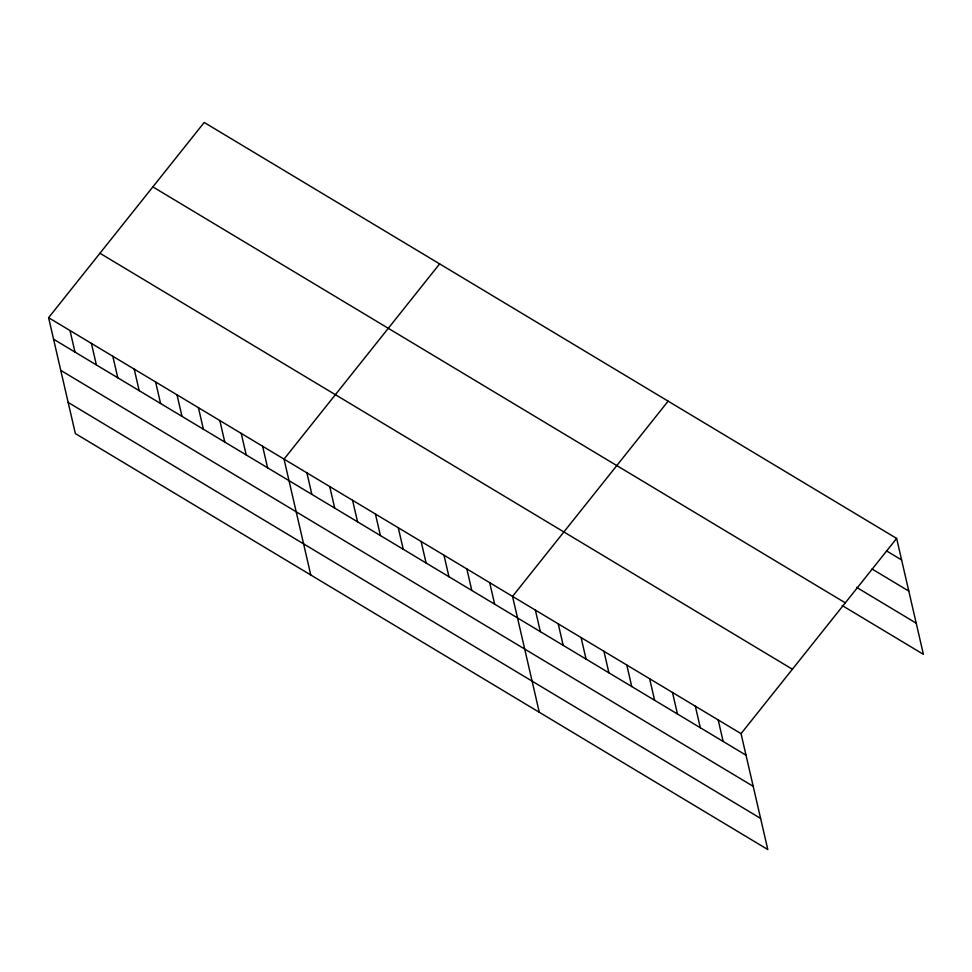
<?xml version="1.0" encoding="UTF-8"?>
<svg xmlns="http://www.w3.org/2000/svg" width="972" height="972" viewBox="0 0 972 972"><rect width="100%" height="100%" fill="white"/><g stroke="black" fill="none" stroke-linecap="round" stroke-linejoin="round"><path stroke-width="1.46" d="M48.6 317.686L741.041 733.653L767.795 849.54L75.354 433.573L48.6 317.686L204.205 122.46L896.646 538.427L923.4 654.314L842.153 605.507M439.636 263.886L284.031 459.112L310.785 575.011M668.141 401.157L512.536 596.383L539.29 712.269M741.041 733.653L896.646 538.427M886.379 550.808L901.615 559.957M871.993 568.985L908.808 591.098M856.551 587.331L916.207 623.173M152.859 186.879L845.3 602.847M99.946 253.255L792.387 669.222M53.569 339.216L746.01 755.183M60.762 370.356L753.203 786.324M68.162 402.432L760.602 818.4M718.187 719.924L723.156 741.454M695.332 706.194L700.302 727.724M672.49 692.477L677.46 714.007M649.636 678.748L654.606 700.277M626.782 665.018L631.751 686.548M603.94 651.289L608.909 672.818M581.086 637.559L586.055 659.101M558.232 623.842L563.201 645.372M535.378 610.112L540.359 631.642M489.681 582.653L494.651 604.183M466.827 568.924L471.809 590.466M443.985 555.206L448.955 576.736M421.131 541.477L426.101 563.007M398.277 527.747L403.246 549.277M375.435 514.018L380.404 535.548M352.581 500.288L357.55 521.83M329.727 486.571L334.696 508.101M306.885 472.842L311.854 494.371M262.622 446.257L267.592 467.787M241.226 433.403L246.195 454.932M219.818 420.536L224.787 442.078M198.422 407.681L203.391 429.211M177.013 394.826L181.983 416.356M155.617 381.972L160.587 403.502M134.209 369.117L139.178 390.647M112.813 356.25L117.782 377.792M91.404 343.395L96.374 364.925M70.008 330.541L74.978 352.071"/></g></svg>
